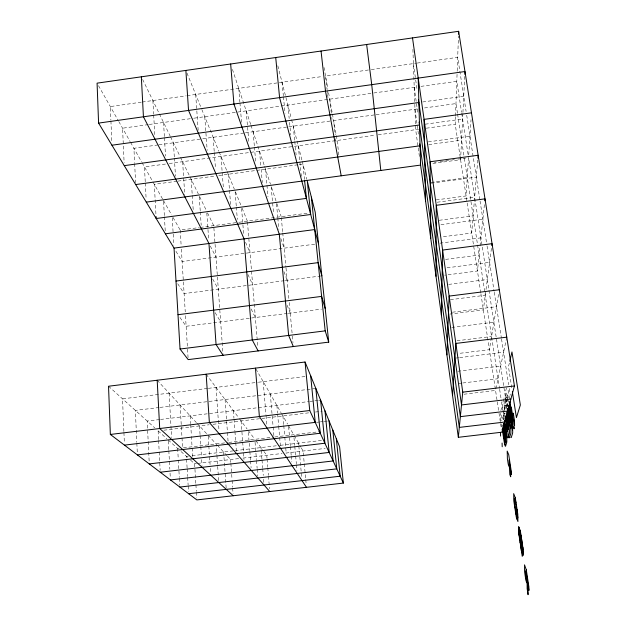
<?xml version="1.0" encoding="UTF-8"?>
<svg xmlns="http://www.w3.org/2000/svg" width="626" height="626" viewBox="0 0 626 626"><rect width="100%" height="100%" fill="white"/><g stroke="black" fill="none" stroke-linecap="round" stroke-linejoin="round"><path stroke-width="0.47" stroke-dasharray="3.13 2.35" d="M504.736 416.337L504.087 405.46L507.944 404.991M480.76 292.811L455.212 124.23L455.493 116.726M455.525 115.787L457.152 71.74M457.191 70.777L458.475 36.12M462.896 113.345L460.587 159.677L432.018 163.542M462.943 112.398L464.742 76.278M468.749 154.865L471.034 119.636M477.755 160.013L471.707 233.036L442.183 236.886M484.399 204.663L477.458 271.011L444.687 275.197M491.441 248.342L483.35 309.878L449.977 314.056M498.531 294.455L489.383 349.676L458.49 353.463M495.941 388.644L506.567 338.103M509.337 363.072L508.461 366.773L511.912 388.84M500.87 410.64L501.504 408.074A8.169 0.767 82.6 0 1 502.435 409.858M503.68 399.216L502.78 402.886A8.318 0.798 82.6 0 0 503.484 412.87L504.196 417.534M506.497 387.768L505.479 391.899A8.647 0.861 82.6 0 0 506.199 402.338M504.54 401.297L504.18 402.721A8.318 0.806 82.6 0 0 504.47 409.639M505.26 398.418L505.331 398.128A8.459 0.837 82.6 0 1 505.831 398.269M506.426 400.523L505.91 402.518A8.318 0.822 82.6 0 0 506.285 410.241M507.021 398.206L507.091 397.917A8.459 0.845 82.6 0 1 507.725 398.379M141.273 102.179L110.317 106.569L110.888 120.09M142.243 102.038L186.18 95.817M187.127 95.676L322.664 76.466M368.401 69.987L325.567 76.059L327.085 89.643M371.273 69.58L416.282 63.195M417.245 63.062L457.684 57.326L466.112 111.459M148.299 124.597L122.563 128.205L124.128 162.76M149.254 124.464L193.254 118.298M194.216 118.165L371.86 93.258M373.785 92.984L417.119 86.912M420.985 86.372L456.8 81.349L461.565 112.281M422.699 101.968L463.749 96.248M158.01 144.935L133.917 148.276L134.613 162.596M158.973 144.802L201.815 138.855M202.761 138.722L244.547 132.923M245.494 132.79L331.686 120.834M374.184 114.934L333.611 120.568L335.231 134.95M376.077 114.675L417.832 108.877M424.506 107.954L455.978 103.587L457.45 113.204M425.242 124.191L462.614 119.042M165.452 164.051L144.465 166.939L145.255 182.158M169.27 163.527L293.422 146.468M294.384 146.335L375.381 135.2M378.253 134.809L418.567 129.269M426.283 128.205L455.212 124.23M428.364 141.852L469.962 136.171M428.747 144.598L461.558 140.122M177.009 181.243L154.309 184.334L156.015 215.579M177.948 181.11L214.953 176.07M218.756 175.554L298.132 164.74M299.095 164.615L302.929 164.09L304.479 179.333M434.389 162.291L436.291 162.032M440.086 161.524L444.836 160.882M445.782 160.749L448.631 160.366M452.426 159.849L454.327 159.599M458.122 159.082L461.918 158.566M462.872 158.441L465.721 158.057M430.993 182.393L467.278 177.534M431.228 183.175L476.339 177.135M173.066 217.488L180.194 230.086L199.35 227.543M200.312 227.418L237.778 222.433M238.741 222.308L309.541 212.895M436.212 199.905L466.08 195.938L468.569 157.674L507.052 407.862M437.167 202.229L474.672 197.26M439.303 220.282L473.131 215.837M440.947 224.671L482.881 219.178M314.667 244.187L182.135 261.527L175.46 250.478M439.937 243.178L480.925 237.857M445.634 259.391L479.125 255.079M284.29 280.691L184.114 293.586L177.518 283.414M285.245 280.565L320.864 275.98M447.089 267.795L489.602 262.349M448.709 284.4L487.349 279.493M287.318 313.469L186.125 326.271L179.083 316.24M288.289 313.344L321.451 309.142M450.384 299.682L485.267 295.284M452.34 312.217L496.504 306.685M451.761 327.445L493.93 322.202M457.003 340.755L491.567 336.491M207.409 388.456L122.524 398.84L123.893 431.627M208.364 388.339L257.427 382.337M258.389 382.22L306.81 376.304M455.869 358.072L458.733 357.728M459.687 357.61L503.594 352.235M159.153 407.51L135.365 410.398L136.812 442.332M160.099 407.401L314.878 388.605M457.872 371.241L500.69 366.046M159.607 419.553L147.188 421.055L149.184 461.965M160.561 419.443L309.189 401.516M310.136 401.399L313.939 400.937M314.894 400.828L317.742 400.483M318.697 400.366L320.598 400.139M458.991 383.441L461.847 383.096M462.802 382.987L498.022 378.738M158.566 439.546L158.12 430.891L160.037 430.665M163.887 430.203L209.162 424.772M213.036 424.311L308.728 412.839M315.418 412.033L322.108 411.235M464.022 394.224L495.557 390.444M505.526 397.846L507.295 397.635M316.498 422.347L319.393 421.994M320.355 421.885L323.251 421.541M324.213 421.423L328.071 420.962M168.245 440.015L177.651 448.49L179.576 448.263M183.426 447.809L227.754 442.551M228.725 442.433L273.805 437.089M274.751 436.979L320.418 431.564M188.332 456.166L186.423 456.385L186.54 458.302M192.143 455.712L234.163 450.759M235.126 450.642L279.306 445.43M280.268 445.321L321.795 440.414M190.515 460.079L194.616 463.764L196.509 463.545M197.456 463.428L239.163 458.529M242.974 458.083L282.052 453.498M285.879 453.044L325.184 448.435M108.533 386.234L154.7 427.816M158.12 430.891L166.798 438.709M181.024 451.526L187.792 457.614M157.189 380.24L196.384 422.581M197.002 423.246L207.456 434.546M208.122 435.258L216.15 443.928L216.87 454.546M217.394 445.274L226.792 455.423M227.426 456.111L230.603 459.539L230.806 462.395M206.157 374.207L238.889 418.004M239.445 418.739L247.121 429.013M248.217 430.485L254.837 439.342M255.956 440.837L263.303 450.673M263.882 451.44L266.762 455.29L266.997 458.154M215.156 312.671L220.665 321.897M504.11 405.452L505.863 410.273M255.932 368.972L281.058 412.698M281.52 413.504L287.584 424.052M288.523 425.68L293.719 434.726M294.204 435.571L300.824 447.089M301.278 447.88L303.086 451.025L305.676 478.726M98.501 85.668L118.322 120.716M118.799 121.546L130.13 141.586M130.607 142.423L141.593 161.844M142.071 162.697L152.431 181.016M152.9 181.845L162.58 198.958M163.503 200.586L171.634 214.961M212.684 279.032L218.31 289.181M210.281 246.057L215.993 257.098M508.476 397.565L506.857 394.38L506.95 398.183M251.151 308.994L255.369 317.507M142.626 79.447L170.139 136.014M170.554 136.859L180.116 156.539M180.538 157.4L189.561 175.953M189.968 176.79L198.356 194.029M199.616 196.619L206.275 210.32M207.519 212.871L213.724 225.634L223.005 354.324M247.919 274.47L252.654 284.76M503.414 419.874L501.676 414.85L501.856 420.688M245.541 242.325L250.001 252.646M186.963 73.093L201.494 108.689M201.854 109.573L218.85 151.202M219.202 152.071L226.8 170.695M227.168 171.587L234.343 189.169M235.415 191.791L241.073 205.657M242.129 208.239L247.395 221.158M287.162 305.324L290.221 313.102M283.954 271.629L287.162 280.315M280.824 238.592L284.165 248.178M232.457 69.416L250.697 124.48M250.995 125.388L264.305 165.577M264.602 166.477L270.502 184.279M276.027 200.969L271.089 186.055L273.601 213.646M276.935 203.7L281.223 216.659M277.827 65.769L291.372 118.815M291.606 119.738L301.998 160.428M302.233 161.344L306.834 179.372M324.002 67.397L327.907 88.994M328.572 92.695L332.265 113.118M332.429 114.049L337.203 140.451L338.932 155.741M466.706 115.262L479.907 200.07M480.056 201.024L486.911 245.079M487.067 246.041L494.102 291.262M494.25 292.225L501.379 338.001M501.528 338.948L508.656 384.724M509.251 388.55L510.292 395.241M509.47 398.77L508.586 393.065A8.795 0.892 82.7 0 0 507.639 388.292M506.653 393.073L507.968 401.602M507.631 406.54L506.974 399.13M507.506 406.524L507.13 404.13A8.459 0.837 82.6 0 0 506.497 400.617M461.714 113.243L468.42 156.703M506.285 408.144L505.691 404.302A8.459 0.822 82.6 0 0 504.994 400.499M504.885 412.706L505.057 413.864M457.59 114.167L464.202 157.392M464.343 158.347L499.493 388.363M499.642 389.325L501.403 400.883M501.551 401.845L503.907 417.252M503.914 418.614L503.202 413.966A8.169 0.767 82.6 0 0 503.108 413.379M501.434 423.857L502.013 427.66M480.909 293.758L497.138 400.883M497.287 401.829L498.867 412.276M499.016 413.223L500.448 422.714M500.597 423.669L501.457 429.358M504.353 413.833L504.298 413.285M413.395 63.609L417.135 90.167M414.216 87.319L417.871 113.392M414.968 109.276L418.583 135.216M419.389 156.469L415.672 129.66L414.741 102.594M335.669 138.792L335.99 141.664M329.745 99.166L331.365 113.627M331.803 117.477L332.015 119.409M327.195 90.613L327.523 93.524M327.633 94.495L328.173 99.346M298.266 145.803L299.799 161.078M299.901 162.032L300.957 172.533M301.051 173.488L301.341 176.352M293.25 126.17L294.682 140.537M294.776 141.499L296.121 154.912M287.85 105.035L289.181 118.517M289.564 122.375L290.8 134.895M282.029 82.225L283.351 95.801M283.445 96.772L285.057 113.259M281.317 217.613L282.647 231.941M282.741 232.895L285.925 267.083M286.019 268.03L288.876 298.633M289.235 302.491L292.272 335.074M292.358 336.029L292.984 342.719M305.762 479.68L306.208 484.454M276.496 203.747L277.725 217.089M277.811 218.036L278.867 229.468M298.563 443.161L298.743 445.078M298.829 446.041L301.755 477.74M293.985 437.637L294.69 445.376M294.776 446.346L295.574 455.055M295.66 456.025L296.364 463.772M296.45 464.735L296.982 470.541M265.502 169.184L266.872 184.42M266.958 185.366L267.983 196.791M288.609 426.635L290.315 445.704M290.401 446.659L291.176 455.243M291.262 456.197L291.771 461.925M259.524 151.124L260.784 165.436M261.12 169.247L262.302 182.604M282.921 415.93L283.688 424.616M283.774 425.586L284.713 436.197M284.799 437.159L286.246 453.568M253.1 131.742L254.352 146.101M254.43 147.055L255.76 162.377M276.872 405.413L277.537 413.058M277.623 414.021L278.617 425.492M278.703 426.455L280.362 445.579M246.19 110.872L248.984 143.597M270.322 394.012L273.053 426.079M273.139 427.049L273.969 436.768M238.733 88.368L239.868 101.928M239.946 102.899L241.566 122.273M263.21 381.633L265.956 414.561M266.034 415.531L266.762 424.248M247.473 222.113L257.81 347.101M267.075 459.108L267.709 466.738M267.787 467.692L268.413 475.322M268.491 476.276L269.516 488.679M241.581 208.427L243.741 235.071M261.003 447.59L261.159 449.507M261.238 450.47L261.934 459.101M262.012 460.063L262.638 467.739M262.717 468.702L263.264 475.416M263.569 479.25L263.882 483.092M235.133 191.869L236.268 206.134M236.346 207.081L237.332 219.444M255.064 442.238L256.449 459.64M256.527 460.611L257.145 468.342M257.223 469.312L257.763 476.081M228.255 174.263L229.445 189.475M229.515 190.429L230.626 204.694M248.365 432.386L249.774 450.485M249.852 451.44L250.517 460.008M250.588 460.963L251.112 467.63M220.978 156.422L223.365 187.87M241.088 420.946L242.63 441.189M242.7 442.152L244.023 459.5M213.161 137.282L214.225 151.625M214.295 152.588L215.5 168.848M233.396 410.656L233.96 418.293M234.038 419.248L234.883 430.711M234.953 431.666L236.44 451.722M230.877 463.35L232.043 479.547M232.113 480.502L232.598 487.169M232.661 488.123L233.075 493.836M204.757 116.686L207.175 150.334M225.07 399.513L227.371 431.533M227.441 432.503L228.138 442.206M206.823 213.075L208.693 239.703M223.623 452.003L226.182 488.413M195.688 94.463L198.176 130.278M216.025 387.4L219.045 430.923M199.264 196.713L200.234 210.962M200.297 211.909L201.204 225.211M216.94 455.517L218.654 480.619M191.196 179.31L192.198 194.514M192.26 195.461L193.332 211.619M208.192 436.236L208.771 445.008M208.834 445.978L210.062 464.5M210.313 468.397L210.641 473.272M182.628 161.696L184.756 195.022M199.491 425.93L200.046 434.593M200.101 435.555L201.392 455.767M201.642 459.617L202.01 465.392M180.194 230.086L181.133 245.329M181.368 249.14L183.332 280.957M183.395 281.927L185.241 311.85M185.476 315.7L187.479 348.181M187.542 349.136L188.066 357.712M194.616 463.764L195.844 483.749M195.907 484.704L196.321 491.363M196.376 492.31L196.728 498.022M173.433 142.791L174.318 157.126M174.372 158.081L175.483 176.242M190.171 415.867L190.648 423.669M190.711 424.647L191.368 435.375M191.423 436.353L192.08 447.081M192.143 448.06L192.683 456.839M172.228 217.707L173.864 245.259M186.595 459.257L187.104 467.872M187.166 468.835L187.62 476.488M187.675 477.442L188.129 485.103M188.191 486.058L188.528 491.801M163.55 122.461L164.395 136.875M164.45 137.83L165.514 156.085M180.085 404.975L181.955 436.948M182.01 437.918L182.581 447.606M163.558 201.533L164.372 215.767M164.427 216.721L165.287 231.902M177.651 448.49L178.261 459.101M178.316 460.063L179.31 477.419M179.365 478.389L179.748 485.134M152.885 100.536L153.636 114.073M153.691 115.035L154.818 135.349M169.13 393.136L171.594 437.558M168.292 440.986L168.777 449.75M168.824 450.72L169.834 469.21M170.045 473.107L170.311 477.974M145.302 183.113L146.093 198.332M158.613 440.508L159.161 451.08M159.207 452.042L160.154 470.306M134.66 163.55L135.584 182.651M136.851 443.302L137.297 452.974M110.927 121.061L111.772 141.351M123.932 432.589L124.371 443.2M412.902 49.337L414.709 101.639M503.124 418.012L503.179 419.756M500.972 420.782A8.036 0.743 82.6 0 1 500.362 413.262M503.907 398.292A8.459 0.822 82.6 0 1 504.337 398.308M508.265 400.405A8.459 0.845 82.6 0 1 508.539 401.751"/><path stroke-width="0.94" d="M436.009 276.301L436.252 205.305L485.009 198.857L484.806 200.79M441.4 315.128L442.598 250.071L492.059 243.67L491.817 245.533M506.254 421.353L505.198 419.232M458.545 34.195L458.647 31.3L97.077 83.156L98.587 123.095L174.036 248.107L180.038 349.026L188.183 359.614L328.72 342.14L315.199 212.144L307.296 181.164L310.707 214.499L165.397 233.803M446.909 354.879L449.124 296.09L499.305 289.752M464.836 74.377L464.977 71.528L98.587 123.095M452.559 395.593L455.845 343.431L506.77 337.164M477.912 158.112L478.154 155.256L430.078 161.758L430.751 238.373M458.647 31.3L514.439 385.952L501.888 432.206L458.342 437.308L462.755 392.15L412.511 37.92M509.775 361.218L511.958 351.961L520.347 405.006L516.419 417.612L512.365 391.712M111.937 145.216L418.872 102.5M471.48 112.829L424.06 119.378L425.61 201.306M124.261 165.64L419.49 124.981M135.678 184.56L420.062 145.788M146.288 202.135L420.586 165.084L418.207 78.109M174.036 248.107L314.721 229.562M175.992 281.066L318.133 262.638L321.827 275.855M177.995 314.698L321.623 296.403L325.238 308.665M180.038 349.026L325.184 330.864L328.72 342.14M305.058 362.016L108.533 386.234L110.348 434.452L196.846 499.924L343.369 483.076L339.589 446.737L305.058 362.016L309.729 410.523L343.369 483.076M110.348 434.452L309.729 410.523M462.755 392.15L514.439 385.952M124.457 445.125L315.23 422.386L310.684 375.827M510.886 399.059L461.503 404.952L418.473 99.651M137.384 454.914L320.269 433.247L315.848 388.488M507.631 411.055L460.36 416.65L419.084 122.086M149.278 463.913L324.894 443.231L320.598 400.139M504.642 422.065L459.312 427.401L419.788 143.863M160.256 472.223L329.166 452.442L324.98 410.891M170.421 479.923L333.118 460.955L329.041 420.852M179.858 487.067L336.78 468.858L332.805 430.093M188.645 493.718L340.192 476.214L336.318 438.701M233.216 495.745L159.708 428.528L157.189 380.24M269.759 491.543L209.381 422.566L206.157 374.207M306.474 487.318L259.391 416.564L255.447 368.127M223.075 355.278L216.064 344.519L208.959 243.506L143.432 116.788L141.343 76.81M258.131 350.92L252.262 339.988L244.054 238.882L188.543 110.434L185.875 70.425M509.627 419.49L511.27 422.941L511.09 414.412L509.188 402.158M506.63 428.622L507.741 431.064M504.204 431.4L502.748 428.106L505.299 444.906M503.586 433.599L505.049 436.948M293.344 346.538L288.633 335.434L279.306 234.234L233.928 104.049L230.665 64.001M509.634 467.653L508.249 464.289L507.396 458.702L507.201 451.096L508.719 454.679L511.168 470.744L511.262 474.547L509.032 459.946L509.799 474.492L510.706 476.746L510.55 469.883M516.012 502.49L514.392 498.343L514.541 505.698M514.705 506.739L516.168 510.566M515.574 512.483L517.201 516.771L517.068 509.4M522.107 545.723L522.248 556.389L518.844 534.017L518.727 526.81L520.409 531.31L522.968 548.094L523.054 555.246L521.356 550.504L521.255 543.391L522.968 548.094M518.758 528.626L520.433 533.133L522.992 549.894M518.79 530.425L520.464 534.948L523.015 551.686M518.821 532.225L520.488 536.756L523.039 553.47M518.844 534.017L520.519 538.563L520.409 531.31M519.47 538.125L521.153 542.719L521.051 535.488M520.096 542.241L521.787 546.881L521.685 539.682M520.722 546.373L522.42 551.06L522.327 543.877M318.485 243.686L279.587 97.625L275.722 57.537M341.209 175.804L325.512 91.153L321.044 51.035M506.583 428.419L506.497 427.84M505.119 418.849L505.025 418.215M514.486 420.735L513.312 413.183L513.32 415.234M513.61 419.459L513.68 419.929M514.267 423.7L514.556 425.586M509.916 401.618L511.685 413.011A8.85 0.9 82.6 0 1 512.397 423.685L511.066 428.074A8.701 0.869 82.5 0 1 509.181 421.689L507.334 409.138M513.719 426.775L514.016 428.708M509.094 405.116L511.888 423.145A8.514 0.861 82.5 0 1 512.569 433.341L511.285 437.41A8.381 0.829 82.5 0 1 510.886 437.339M508.555 405.39L512.365 430.023M507.905 408.348L508.883 414.662L510.519 418.058L510.323 409.506M507.874 408.919L510.104 423.356A8.514 0.845 82.5 0 1 510.793 433.552L509.541 437.613A8.381 0.814 82.5 0 1 507.741 431.377L507.561 430.203M506.88 411.986L508.648 423.528A8.514 0.829 82.5 0 1 509.353 433.724L508.116 437.777A8.373 0.806 82.5 0 1 506.34 431.541L504.626 420.336M506.512 414.467L508.085 424.741L508.21 429.452M506.113 415.891L508.187 429.397M506.45 418.864L507.608 426.4M505.902 418.982L507.733 430.931M505.949 419.678L506.669 424.35M504.337 421.408L506.043 432.566A8.224 0.775 82.5 0 1 506.731 442.355L505.589 446.135A8.091 0.751 82.5 0 1 503.891 440.031L502.302 429.561M503.664 424.725L505.636 437.637M517.858 517.874L515.581 502.913L516.231 514.228M503.359 425.86L505.738 441.502L504.266 438.098L504.016 429.428M518.727 526.81L523.054 555.246M502.991 425.054L505.37 440.649M522.632 554.049L520.096 537.413L519.987 530.175M504.313 435.266L505.002 439.796M522.201 552.868L519.674 536.279L519.564 529.048M521.779 551.678L519.259 535.144L519.142 527.929M420.32 163.167L458.342 437.308M366.64 44.493L371.719 84.651L380.796 170.46M311.372 197.151L325.184 330.864M505.878 418.802L505.831 415.938M304.58 180.288L306.419 198.387L156.171 218.513L156.062 216.557M506.473 427.581L506.324 422.049M500.471 432.37L500.589 436.087M502.091 443.067L502.201 446.761M504.399 438.411L503.977 423.575L505.526 433.732L505.769 442.457M503.625 423.403L503.781 428.63M503.492 424.631L503.57 427.245M503.335 425.226L503.414 427.808M504.83 429.154L505.135 440.101M504.736 431.768L505.01 441.432M507.514 421.674L507.631 426.455M506.982 421.736L507.099 426.517M506.371 416.055L506.442 418.755M509.893 406.853L509.854 404.779L511.473 408.113L513.938 424.005L514.048 428.771M514.494 420.852L514.588 425.641M516.927 511.739L517.06 519.244M515.284 497.725L513.68 493.632L513.829 501.019L516.293 517.201L517.921 521.536L517.796 514.189L515.284 497.725M526.286 569.817L524.518 564.848L524.596 571.843L525.871 580.247L526.756 582.79L525.433 570.842L526.317 573.346L528.923 590.443L528.9 586.961L526.286 569.817M527.992 584.363L527.1 581.781L527.155 588.683L528.07 594.7L527.992 584.363"/></g></svg>
